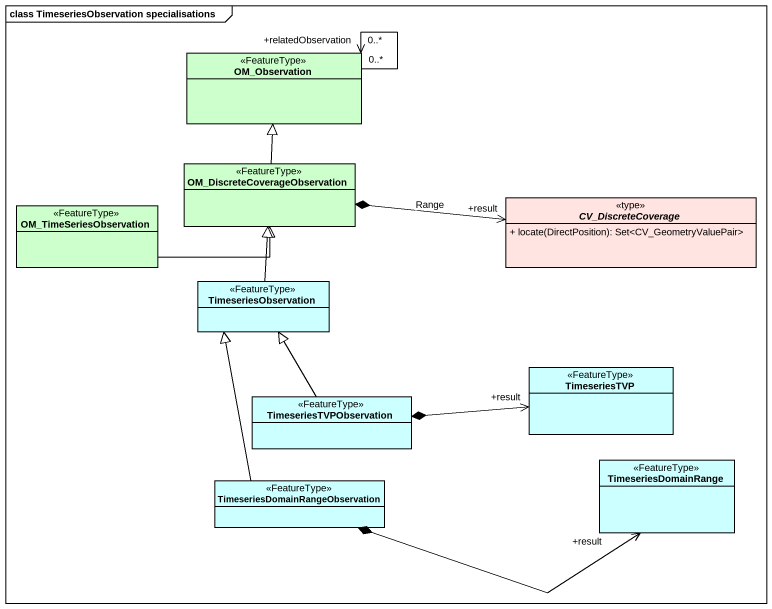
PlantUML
@startuml
mainframe class TimeseriesObservation specialisations
hide circle
hide empty members
skinparam classAttributeIconSize 0
class OM_Observation <<FeatureType>> #CCFFCC
class "OM_DiscreteCoverageObservation" as OM_DiscreteCoverageObservati <<FeatureType>> #CCFFCC
class OM_TimeSeriesObservation <<FeatureType>> #CCFFCC
abstract class CV_DiscreteCoverage <<type>> #FFE4E1 {
  + locate(DirectPosition): Set<CV_GeometryValuePair>
}
class TimeseriesObservation <<FeatureType>> #CCFFFF
class TimeseriesTVP <<FeatureType>> #CCFFFF
class TimeseriesTVPObservation <<FeatureType>> #CCFFFF
class "TimeseriesDomainRangeObservation" as TimeseriesDomainRangeObserva <<FeatureType>> #CCFFFF
class TimeseriesDomainRange <<FeatureType>> #CCFFFF
OM_Observation "0..*" --> "+relatedObservation\n0..*" OM_Observation
OM_DiscreteCoverageObservati -up-|> OM_Observation
OM_TimeSeriesObservation -right-|> OM_DiscreteCoverageObservati
CV_DiscreteCoverage "+result" <-left-* OM_DiscreteCoverageObservati : Range
TimeseriesObservation -up-|> OM_DiscreteCoverageObservati
TimeseriesObservation -up-|> OM_DiscreteCoverageObservati
TimeseriesTVPObservation -up-|> TimeseriesObservation
TimeseriesTVPObservation *-right-> "+result" TimeseriesTVP
TimeseriesDomainRangeObserva -up-|> TimeseriesObservation
TimeseriesDomainRangeObserva *-right-> "+result" TimeseriesDomainRange
@enduml
